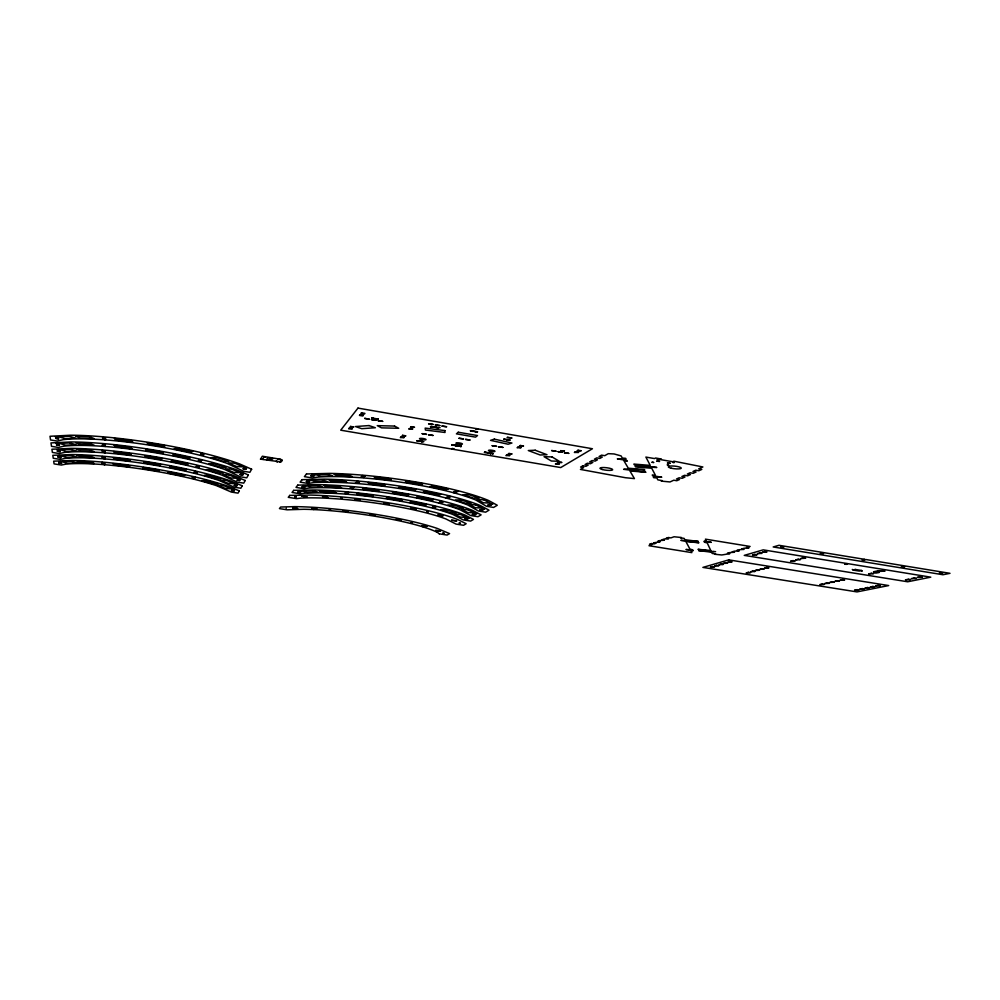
<?xml version="1.0" encoding="UTF-8"?>
<svg xmlns="http://www.w3.org/2000/svg" width="1000" height="1000" viewBox="0 0 1000 1000"><rect width="100%" height="100%" fill="white"/><g stroke="black" fill="none" stroke-linecap="round" stroke-linejoin="round"><path stroke-width="1.5" d="M370.325 514.587L375.288 515.288L370.325 514.612M476.25 431.825L477.413 431.838L474.525 431.175M455.538 445.35L456.188 445.763L455.363 445.588M492.4 453.587L493.35 453.512M457.713 445.875L457.2 445.9M419.387 440.85L420.213 441.35L418.738 441M504.975 439.188L503.65 439.2L505.225 439.4M490.412 453.363C488.512 453.25 493.312 453.625 490.15 452.962M418.4 440.688L416.825 440.887L418.137 440.688M485.962 452.425L485.45 452.238M438.488 427.5L437.425 427.738L438.762 427.638M437.025 427.262L435.712 427.525L436.9 427.713M563.25 451.125L560.638 450.625L562.238 451.05M562.663 451.1L562.675 450.988M564.425 450.925L563.462 451.3L564.438 450.812M504.525 439.2L504.263 439.1M505.975 439.613L506.95 439.837M506.637 439.6L505.962 439.275M507.975 439.988L509.55 440.213M508.938 440.025L510.163 440M484.6 452.413L485.725 452.562M485.562 452.388L484.35 452.362L485.262 452.1M486.213 452.688L487.225 452.375L486.5 452.625M487.562 452.912L489.5 452.925M488.612 453.113L489.412 453.225M489.7 452.775L489.738 453.375M490.188 453.462L491.15 453.55M491.125 453.237L490.288 453.525L490.975 453.587M492.013 453.675L492.475 453.65M492.7 453.625L492.25 453.325M470.538 430.637L471.912 430.775L470.6 431.025M471.125 430.863L471.887 430.938L470.363 430.825M472.188 431.012L473.338 431.5M473.738 431.062L472.3 431.312L473.587 431.012M472.537 431.362L473.175 431.037M472.7 431.388L472.9 431.25M475.875 431.875L474.663 431.637L475.812 431.725M477.1 431.613L476.238 432M477.5 431.775L476.163 431.9M436.375 531.287L437.562 531.562L436.362 531.362M453.05 444.938L451.775 445.012L454.062 445.037M452.65 444.688L453.225 444.775M453.638 445L454.075 445.4M455.037 445.05L454.525 445.475L455.325 445.438M455.45 445.625L456.262 445.288M455.863 445.725C457.688 445.1 455.412 445.812 456.238 445.45M457.7 446.037L459.05 445.625L458.413 445.75M458.95 446.225L459.462 445.8M461.375 446.25L460.15 446M460.438 446.012L460.887 446.538L459.738 446.225M435.375 427.137L433.85 426.875L435.175 427.388M422.85 526.75L423.525 526.862M436.05 427.3L436.587 427.225M438.6 427.85L437.6 427.475M438.413 427.663L437.425 427.738M439.837 427.638L440.125 427.688M488.05 452.9L488.713 452.75M417.113 440.925L418.175 440.825M421.987 441.312L422.875 441.712L420.8 441.163M421.112 441.463L422.013 441.525M421.938 441.662L421.05 441.15M423.137 441.712L423.875 441.613M431.875 426.875L430.412 426.8L432.2 426.562M430.7 426.85L431.688 426.388M430.925 426.312L432.013 426.863M432.562 426.887L433.963 427.225L432.85 426.938M433.025 426.875L433.488 426.712M372 418.288L372.013 418.175M374.113 418.462L371.6 417.9M374.225 418.4L372.688 418.038L373.425 418.462M373.875 418.6L372.5 417.9M376.175 418.713L375.15 418.55L375.95 418.888M376.9 418.775L378.137 419.087M377.15 419.225L377.762 419M377.488 418.738L378.162 418.963M313.275 509.387L313.975 509.5M294.775 509.025L293.55 508.75L294.788 508.95M343.05 511.012L347.875 511.488M461.175 446.413L460.325 446.175M347.875 511.6L343.062 511.012M453.612 449L451.938 448.713L452.975 448.775M419.15 441.025L420.05 441.175L418.963 440.95M477.587 429.25C473.825 428.1 478.638 430.125 476.8 428.925M260.512 459.137L262.362 456.238L280.725 459.288M280.725 459.312L280.413 459.787C284.075 458.963 281.087 463.5 279.188 461.688L260.512 459.162M419.025 440.988L420.363 441.138L419.113 441.1M507.4 439.412L506.45 439.6M475.8 428.888C480.275 429.637 475.2 427.925 476.95 428.988M420.863 441.287L421.512 441.625M434.363 426.875L435.037 427.2M452.238 448.462L453.925 448.8M461.087 446.337L460.112 446.112L460.988 446.538M560.625 450.737L562.5 450.8M470.887 430.737L471.613 430.863M442.75 533.025L443.925 533.212M491.087 453.462L490.513 453.375M845.387 563.925L847.475 563.587L763.213 549.862L744.25 555.375L907.65 581.775L930.775 577.163L848.587 563.775L846.9 564.175M862.825 559.75L865 559.388L778.975 545.288L773.188 546.962L942.938 574.738L950 573.325L866.137 559.575L864.375 560M845.45 564.075L844.688 564.263L846.963 564.325M862.887 559.9L862.075 560.087L864.425 560.15M484.925 452.125L485.575 452.1M452.488 444.787L451.788 444.9M852.3 569.375L852.4 569.562M862.3 571.163L861.762 571.075M654.6 467.388L656.8 467.45L634.312 464.825L633.888 464.075L650.25 465.4L645.888 457.075L654.513 458.575L655.588 458.013L661.4 459.025L660.3 459.575L672.812 461.75L673.938 461.2L702.862 466.962L698.675 468.862L701.8 469.412L698.85 470.75L695.738 470.213L692.975 471.463L696.075 472L693.188 473.312L690.1 472.775L687.387 474.012L690.462 474.55L687.625 475.825L684.562 475.3L681.9 476.512L684.95 477.038L682.163 478.3L679.125 477.788L676.513 478.975L679.538 479.487L676.8 480.725L673.787 480.213L670 481.95L661.275 481.112L662.312 480.637L657.837 479.875L656.838 477.95L653.662 477.688L653.288 476.975L661.775 477.212L652.6 475.7L652.225 474.988L655.413 475.25L651.737 468.25L635.5 466.925L635.075 466.175L654.663 467.388M713.95 551.763L697.962 549.338L710.763 550.5L707.212 542.913L704.35 542.2L711.35 542.312L703.938 541.337L706.35 541.1L705.438 539.15L750.1 546.438L746.525 547.513L748.988 547.913L744.013 548.263L741.65 548.975L744.087 549.375L739.175 549.725L736.838 550.425L739.262 550.825L734.4 551.163L732.113 551.862L734.525 552.25L729.712 552.587L727.45 553.263L729.837 553.65L721.775 554.975L714.775 554.263L715.675 553.987L712.138 553.425L711.562 552.2L698.612 550.6L711.213 551.45M421.737 441.312L421.887 441.388M443.3 533.025L443.938 533.188M103.375 463.45C101.35 463.425 105.425 463.7 103.362 463.663M509.137 440.062L509.738 440M377.287 418.825L376.95 419.125M476.575 431.95L477.088 431.725M439.288 533.825L447.1 535.062L449.55 533.612L437.05 528.362A98.413 14.188 7.8 0 0 294.738 506.625L280.65 507.038L279.425 508.6L287.15 509.825L303.738 509.288A85.862 12.375 7.8 0 1 437.788 532.65L439.288 533.825M461.325 446.362L460.188 446.388M493.288 453.725L492.388 453.7M477.438 431.9L476.175 431.788M507.638 439.613L508.525 439.6M434.1 427.062L435.387 427.025M286.275 508.212L286.137 508.375M437.9 427.938L438.9 427.713M452.762 448.725L451.938 448.713M713.062 551.425L715.6 551.663M101.988 463.775L104.712 464.637L101.988 463.775M102.013 462.475L104.75 463.35L102.013 462.475M102.125 457.912L104.9 458.812L102.125 457.912M102.15 456.562L104.938 457.475L102.15 456.562M102.263 451.812L105.1 452.738L102.263 451.812M102.3 450.412L105.15 451.337L102.3 450.412M102.413 445.45L105.312 446.413L102.413 445.45M102.45 443.975L105.363 444.95L102.45 443.975M102.562 438.8L105.525 439.787L102.562 438.8M102.6 437.262L105.575 438.263L102.6 437.262M329.387 509.637L330.625 509.837L329.425 509.625M451.6 520.212L456.625 520.95L451.6 520.212M340.913 498.1L342.212 498.3L340.962 498.075M350.462 427.75L352.088 428.038L350.462 427.75M345.95 493.05L347.275 493.263L345.95 493.05M351.188 487.8L352.55 488.025L351.238 487.775M361.325 414.263L363.025 414.55L361.325 414.263M656.95 461.1L659.488 461.438L656.95 461.1M356.662 482.325L358.038 482.55L356.712 482.3M364.712 418.387L369.2 419.162L364.712 418.387M362.362 476.6L363.775 476.838L362.425 476.575M371.438 419.55L375.925 420.312L371.438 419.55M667.5 462.925L670.05 463.2L667.5 462.925M276.112 461.388L277.65 461.662L276.112 461.388M378.162 420.7L382.65 421.35L378.162 420.7M143.262 467.55L143.062 468.675L158.9 471.213L159.162 470.1L143.262 467.55M144.262 461.75L144.062 462.925L160.225 465.525L160.5 464.363L144.262 461.75M145.312 455.7L145.1 456.925L161.6 459.6L161.887 458.387L145.312 455.7M146.4 449.387L146.175 450.675L163.05 453.413L163.337 452.15L146.4 449.387M147.537 442.788L147.312 444.137L164.55 446.95L164.85 445.625L147.537 442.788M402.312 436.587L403.938 436.825L402.375 436.562M410.988 508.275L416.138 508.975L410.988 508.275M410.838 428.062L412.5 428.3L410.838 428.062M428.612 423.775L433.125 424.425L428.612 423.775M428.65 434.812L433.025 435.45L428.65 434.812M435.325 424.925L439.837 425.588L435.325 424.925M442.025 426.087L446.538 426.737L442.025 426.087M411.213 522.638L412.438 522.8L411.262 522.612M192.05 478.188L194.725 478.612L192.05 478.188M192.5 476.975L195.175 477.4L192.5 476.975M194.05 472.7L196.762 473.137L194.05 472.7M194.5 471.438L197.237 471.875L194.5 471.438M196.125 466.987L198.9 467.438L196.125 466.987M196.6 465.675L199.387 466.125L196.6 465.675M198.287 461.025L201.125 461.488L198.287 461.025M198.787 459.65L201.637 460.112L198.787 459.65M200.55 454.812L203.45 455.275L200.55 454.812M201.075 453.363L203.988 453.85L201.075 453.363M292.65 507.775L297.575 508.512L292.65 507.775M426.6 511.85L427.875 512.038L426.6 511.85M383.9 503.188L389.1 503.925L383.9 503.188M459.05 438.275L463.425 438.9L459.05 438.275M433.3 507.15L434.613 507.337L433.3 507.15M465.55 439.387L469.913 440.012L465.55 439.387M440.288 502.25L441.625 502.438L440.35 502.238M447.575 497.15L448.938 497.337L447.575 497.15M455.175 491.825L456.562 492.025L455.225 491.8M492.188 445.7L496.512 446.325L492.188 445.7M231.5 490.45L234.088 490.863L231.5 490.45M232.113 489.325L234.7 489.738L232.113 489.325M234.237 485.363L236.863 485.788L234.237 485.363M234.862 484.188L237.512 484.613L234.862 484.188M237.075 480.062L239.762 480.5L237.075 480.062M237.725 478.837L240.425 479.275L237.725 478.837M240.037 474.55L242.775 474.988L240.037 474.55M240.712 473.275L243.475 473.725L240.712 473.275M243.125 468.8L245.925 469.25L243.125 468.8M243.837 467.463L246.65 467.925L243.837 467.463M498.575 446.8L502.9 447.413L498.575 446.8M459.212 523.025L460.45 523.2L459.263 523M507.312 437.375L511.763 438.013L507.312 437.375M466.388 518.663L467.65 518.837L466.438 518.65M239.325 490.875L238.038 493.137L231.325 492.075L216.775 485.763A93.438 13.787 9 0 0 65.987 464.125L61.337 465.05L54.088 463.888L53.675 461.163L72.487 460.462A107.088 15.8 9 0 1 227.913 486.2L239.325 490.875M242.213 485.788L240.825 488.237L234.213 487.188L219.237 480.525A95.275 14.338 9 0 0 65.388 458.387L60.362 459.412L53.25 458.275L52.812 455.325L72.013 454.55A109.213 16.438 9 0 1 230.613 480.95L242.213 485.788M245.225 480.487L243.725 483.137L237.225 482.088L221.8 475.075A97.2 14.912 9 0 0 64.763 452.4L59.35 453.537L52.387 452.425L51.913 449.237L71.513 448.375A111.412 17.1 9 0 1 233.412 475.487L245.225 480.487M248.363 474.963L246.737 477.825L240.362 476.8L224.475 469.387A99.2 15.537 9.1 0 0 64.1 446.163L58.288 447.425L51.487 446.337L50.975 442.9L70.987 441.95A113.713 17.812 9.1 0 1 236.35 469.787L248.363 474.963M251.637 469.212L249.887 472.287L243.625 471.275L227.262 463.45A101.287 16.2 9.1 0 0 63.412 439.65L57.188 441.05L50.55 439.975L50 436.275L70.438 435.225A116.1 18.575 9.1 0 1 239.4 463.837L251.637 469.212M508.225 454.65L509.812 454.875L508.3 454.613M473.85 514.138L475.138 514.312L473.9 514.113M267.762 457.713L266.613 459.625L269.025 460.012L270.2 458.113L267.762 457.713M481.613 509.412L482.938 509.6L481.613 509.412M519.5 446.737L521.138 446.975L519.587 446.7M489.7 504.5L491.05 504.688L489.7 504.5M311.887 508.188L316.825 508.95L311.887 508.188M355.138 499.25L360.325 500.05L355.138 499.25M551.625 450.55L555.962 451.175L551.625 450.55M558.013 451.65L562.35 452.275L558.013 451.65M56.35 437.938L57.8 438.2L56.425 437.912M57.188 444.5L58.612 444.762L57.263 444.487M564.4 452.75L568.725 453.363L564.4 452.75M557.875 463.113L559.45 463.338L557.875 463.113M58 450.788L59.387 451.05L58 450.788M289.75 495.4L288.238 497.325L296.512 498.638L300.613 498.137A89.825 13.562 7.8 0 1 445.988 518.987L456.037 524.087L463.55 525.288L466.188 523.725L457.688 519.525A102.95 15.55 7.8 0 0 310.7 495.075L289.75 495.4M293.675 490.363L292.038 492.463L300.188 493.762L304.738 493.188A91.538 14.1 7.8 0 1 452.962 514.513L463.2 519.888L470.625 521.087L473.5 519.388L464.913 515.037A104.925 16.175 7.8 0 0 315.1 489.988L293.675 490.363M297.775 485.125L295.988 487.4L304.025 488.7L309.037 488.038A93.338 14.675 7.8 0 1 460.225 509.85L470.65 515.538L477.987 516.712L481.112 514.862L472.45 510.375A106.975 16.825 7.8 0 0 319.688 484.688L297.775 485.125M302.038 479.675L300.1 482.137L308 483.425L313.512 482.675A95.2 15.275 7.8 0 1 467.788 505L478.4 511L485.637 512.175L489.025 510.163L480.288 505.525A109.113 17.512 7.8 0 0 324.475 479.15L302.038 479.675M306.488 473.975L304.387 476.65L312.162 477.925L318.188 477.075A97.137 15.913 7.8 0 1 475.662 499.95L486.463 506.275L493.6 507.438L497.287 505.25L488.462 500.45A111.337 18.25 7.8 0 0 329.462 473.387L306.488 473.975M357.975 408.1L340.712 430.188L560.737 467.562L592.425 448.738L357.975 408.1M577.038 451.475L578.663 451.712L577.038 451.475M58.762 456.825L60.125 457.075L58.762 456.825M297.863 492.038L300.487 492.463L297.863 492.038M298.788 490.9L301.413 491.325L298.788 490.9M302.025 486.863L304.7 487.3L302.025 486.863M302.987 485.662L305.675 486.1L302.987 485.662M306.363 481.463L309.088 481.912L306.363 481.463M307.362 480.213L310.1 480.662L307.362 480.213M310.887 475.838L313.675 476.287L310.887 475.838M311.925 474.538L314.725 474.988L311.925 474.538M349.162 428.212L348.675 428.812L352.425 428.775L349.162 428.212M350.613 426.413L350.125 427.013L353.888 426.975L350.613 426.413M359.95 414.762L359.425 415.412L362.812 416L363.338 415.35L359.95 414.762M361.525 412.8L360.988 413.45L364.4 414.05L364.938 413.387L361.525 412.8M59.513 462.612L60.838 462.85L59.575 462.6M422.175 433.663L426.512 434.375L422.175 433.663M103.35 438.375L104.812 438.65L103.35 438.375M103.175 445.05L104.612 445.312L103.175 445.05M103.012 451.438L104.412 451.7L103.012 451.438M102.863 457.562L104.225 457.812L102.863 457.562M344.9 493.325L347.55 493.762L344.9 493.325M346.05 492.175L348.713 492.6L346.05 492.175M350.112 488.088L352.812 488.525L350.112 488.088M351.325 486.887L354.038 487.325L351.325 486.887M355.55 482.625L358.312 483.075L355.55 482.625M356.812 481.362L359.575 481.825L356.812 481.362M361.225 476.925L364.038 477.388L361.225 476.925M362.537 475.613L365.363 476.075L362.537 475.613M400.938 437.038L400.363 437.612L404.15 437.587L400.938 437.038M402.663 435.288L402.088 435.875L405.9 435.85L402.663 435.288M409.4 428.525L408.787 429.137L412.7 429.1L409.4 428.525M411.225 426.688L410.613 427.3L414.55 427.262L411.225 426.688M652.087 462.25L653.6 462.475L652.087 462.25M657.275 459.625L658.8 459.85L657.275 459.625M667.312 464.888L668.825 465.1L667.4 464.862M302 496.175L307.1 497.025L302 496.175M458.288 432.238L456.413 433.85L475.538 437.137L477.5 435.55L458.288 432.238M387.325 497.25L386.138 498.263L401.475 500.737L402.725 499.738L387.325 497.25M393.462 492.062L392.212 493.125L407.863 495.662L409.175 494.625L393.462 492.062M399.85 486.662L398.55 487.762L414.525 490.363L415.887 489.288L399.85 486.662M406.525 481.025L405.175 482.163L421.475 484.85L422.9 483.713L406.525 481.025M422.05 525.662L426.85 526.388L422.05 525.662M322.55 496.575L327.675 497.425L322.55 496.575M435.75 530.4L440.487 531.125L435.75 530.4M201.488 454.425L202.9 454.688L201.488 454.425M199.2 460.662L200.588 460.913L199.275 460.65M197.013 466.637L198.375 466.887L197.087 466.625M194.913 472.362L196.238 472.612L194.913 472.362M432.15 507.4L434.725 507.825L432.15 507.4M433.688 506.325L433.175 506.688L436.275 506.737L433.688 506.325M439.1 502.525L438.562 502.9L441.737 502.95L439.1 502.525M440.7 501.4L440.163 501.775L443.35 501.825L440.7 501.4M446.35 497.425L445.788 497.825L449.038 497.875L446.35 497.425M448.013 496.25L447.463 496.65L450.712 496.7L448.013 496.25M453.9 492.125L453.325 492.525L456.65 492.575L453.9 492.125M455.65 490.9L455.062 491.3L458.4 491.35L455.65 490.9M506.675 455.05L505.913 455.588L509.8 455.575L506.675 455.05M508.975 453.438L508.2 453.975L512.112 453.963L508.975 453.438M517.9 447.163L517.087 447.725L521.1 447.713L517.9 447.163M520.325 445.462L519.513 446.025L523.55 446.012L520.325 445.462M192.9 477.863L194.2 478.1L192.975 477.85M672.65 462.287L674.15 462.525L672.65 462.287M244.1 468.438L245.463 468.7L244.1 468.438M263.475 456.75L265 457.038L263.475 456.75M262.125 459.062L263.625 459.35L262.225 459.05M240.987 474.212L242.325 474.462L240.987 474.212M271.737 458.512L272.775 458.713L271.737 458.512M238 479.75L239.312 479.988L238 479.75M270.75 460.1L271.788 460.3L270.825 460.087M465.213 518.9L464.663 519.225L467.713 519.3L465.213 518.9M466.85 517.9L466.3 518.225L469.375 518.3L466.85 517.9M472.638 514.375L472.075 514.725L475.188 514.788L472.638 514.375M474.35 513.337L473.775 513.688L476.912 513.75L474.35 513.337M480.363 509.675L479.775 510.025L482.975 510.087L480.363 509.675M482.15 508.587L481.55 508.95L484.762 509.012L482.15 508.587M488.425 504.762L487.812 505.138L491.075 505.2L488.425 504.762M490.288 503.638L489.663 504.012L492.95 504.075L490.288 503.638M556.25 463.488L555.413 464.012L559.338 464.012L556.25 463.488M558.812 461.938L557.95 462.463L561.912 462.463L558.812 461.938M575.312 451.9L574.388 452.463L578.513 452.45L575.312 451.9M578.088 450.213L577.15 450.775L581.3 450.763L578.088 450.213M277.625 459.075L279.137 459.363L277.725 459.062M235.138 485.05L236.425 485.288L235.212 485.037M280.663 459.988L281.7 460.175L280.663 459.988M279.625 461.562L280.663 461.75L279.7 461.55M232.387 490.15L233.65 490.387L232.387 490.15M582.85 465.8L580.612 467.075L583.675 467.6L580.45 469.425L625.425 477.713L634.425 478.6L629.925 470.95L645.938 472.262L623.625 469.312L628.725 468.9L644.812 470.213L644.438 469.525L628.312 468.212L624.038 460.95L627.325 461.213L626.912 460.5L617.325 458.85L626.075 459.05L625.65 458.325L622.337 458.062L621.075 455.9L614.075 453.95L608.263 453.675L604.725 455.688L601.538 455.138L599.113 456.512L602.288 457.062L599.888 458.425L596.725 457.875L594.362 459.225L597.5 459.775L595.15 461.1L592.013 460.562L589.688 461.9L592.812 462.425L590.5 463.738L587.388 463.212L585.112 464.513L588.2 465.037L585.925 466.325L582.85 465.8M396.4 519.225L401.2 520.025L396.4 519.225M437.887 515.075L442.837 515.9L437.887 515.075M311.975 475.487L313.325 475.75L312.062 475.475M307.425 481.138L308.738 481.388L307.425 481.138M303.062 486.55L304.35 486.788L303.137 486.538M298.863 491.75L300.138 491.975L298.95 491.737M294.837 496.737L296.087 496.962L294.837 496.737M176.175 447.938L174.1 448.938L190.575 452.287L192.712 451.312L176.175 447.938M174.412 454.387L172.4 455.337L188.525 458.587L190.6 457.663L174.412 454.387M172.738 460.562L170.763 461.475L186.55 464.625L188.575 463.738L172.738 460.562M171.125 466.488L169.2 467.35L184.675 470.412L186.637 469.562L171.125 466.488M169.575 472.163L167.7 472.987L182.862 475.962L184.788 475.15L169.575 472.163M651.6 543.55L649.513 544.3L651.925 544.688L649 545.737L691.85 552.625L690.9 550.85L693.188 550.638L685.938 549.5L692.763 549.825L689.975 549.138L685.888 541.562L698.962 542.737L680.875 540.35L698.3 541.4L684.9 539.738L684.188 538.413L680.475 537.812L681.363 537.5L674.062 536.763L670.9 537.9L668.413 537.487L666.2 538.288L668.675 538.688L664.112 539.038L661.925 539.825L664.4 540.225L659.875 540.562L657.725 541.337L660.175 541.737L653.587 542.825L656.025 543.225L654.025 543.938L651.6 543.55M494.312 439.125L490.538 440.35L508.1 444.225L511.938 443.025L494.312 439.125M728.775 559.875L702.887 567.4L856.988 591.9L888.688 585.562L728.775 559.875M712.4 566.6L710.337 567.2L714.513 566.938L712.4 566.6M716.7 565.363L714.6 565.975L718.825 565.7L716.7 565.363M721.05 564.113L718.925 564.725L723.188 564.462L721.05 564.113M725.462 562.85L723.312 563.462L727.625 563.188L725.462 562.85M729.95 561.562L727.763 562.188L732.113 561.912L729.95 561.562M754.825 554.412L752.463 555.087L757.075 554.775L754.825 554.412M759.737 553L757.337 553.688L762 553.362L759.737 553M764.712 551.562L762.288 552.263L766.988 551.938L764.712 551.562M781.663 546.7L780.675 546.975L783.988 547.075L781.663 546.7M433.212 485.863L430.163 486.7L445.2 489.812L448.3 489L433.212 485.863M426.012 491.375L423.038 492.163L437.8 495.188L440.8 494.425L426.012 491.375M748.363 572.325L746.188 572.9L750.45 572.663L748.363 572.325M752.887 571.138L750.675 571.725L754.987 571.475L752.887 571.138M757.463 569.938L755.225 570.525L759.587 570.275L757.463 569.938M762.113 568.713L759.837 569.312L764.237 569.062L762.113 568.713M766.825 567.475L764.525 568.088L768.975 567.825L766.825 567.475M793.012 560.6L790.525 561.25L795.225 560.95L793.012 560.6M798.175 559.237L795.65 559.9L800.4 559.6L798.175 559.237M803.413 557.863L800.85 558.538L805.662 558.225L803.413 557.863M821.225 553.175L820.2 553.45L823.525 553.55L821.225 553.175M419.1 496.65L416.225 497.4L430.7 500.35L433.612 499.613L419.1 496.65M412.475 501.712L409.675 502.438L423.888 505.3L426.725 504.6L412.475 501.712M855.325 569.462L852.812 570.037L859.275 571.075L861.812 570.513L855.325 569.462M878.037 570.775L873.538 571.775L876.263 572.212L874.275 572.65L876.45 573.013L879.225 572.4L876.888 572.025L879.837 571.375L885 571.138L878.037 570.775M822.237 584.1L819.837 584.625L824.287 584.425L822.237 584.1M827.212 583L824.788 583.538L829.275 583.337L827.212 583M832.262 581.9L829.8 582.438L834.338 582.225L832.262 581.9M837.375 580.775L834.875 581.325L839.463 581.1L837.375 580.775M842.562 579.625L840.037 580.188L844.663 579.963L842.562 579.625M871.375 573.3L868.637 573.9L873.538 573.65L871.375 573.3M902.387 566.475L901.25 566.725L904.638 566.838L902.387 566.475M857.075 589.65L854.575 590.15L859.1 589.975L857.075 589.65M862.262 588.6L859.725 589.113L864.3 588.925L862.262 588.6M867.513 587.525L864.95 588.05L869.562 587.863L867.513 587.525M872.85 586.45L870.25 586.975L874.912 586.775L872.85 586.45M878.263 585.35L875.612 585.887L880.337 585.688L878.263 585.35M908.275 579.275L905.425 579.85L910.425 579.625L908.275 579.275M914.188 578.075L911.3 578.663L916.35 578.425L914.188 578.075M920.188 576.862L917.262 577.45L922.362 577.212L920.188 576.862M940.588 572.725L939.4 572.975L942.8 573.1L940.588 572.725M369.038 425.562L355.425 426.538L361.75 428.688L375.363 427.738L369.038 425.562M69.225 436.225L58.8 436.825L65.1 438.663L75.525 438.075L69.225 436.225M69.787 442.9L59.588 443.45L65.75 445.225L75.963 444.688L69.787 442.9M70.338 449.288L60.35 449.787L66.375 451.512L76.375 451.012L70.338 449.288M70.862 455.412L61.075 455.875L66.975 457.537L76.775 457.088L70.862 455.412M71.363 461.287L61.775 461.7L67.562 463.312L77.15 462.912L71.363 461.287M535.188 450.225L528.3 450.538L540.125 454.988L546.987 454.7L535.188 450.225M216.363 457.45L211.225 457.675L223.713 461.488L228.85 461.287L216.363 457.45M213.762 463.6L208.75 463.8L220.987 467.488L226.012 467.312L213.762 463.6M211.275 469.5L206.375 469.675L218.375 473.25L223.287 473.075L211.275 469.5M208.9 475.15L204.1 475.3L215.875 478.762L220.675 478.612L208.9 475.15M327.287 474.212L315.55 474.575L320.838 476.25L332.6 475.9L327.325 474.212M206.612 480.562L201.912 480.712L213.475 484.062L218.162 483.925L206.612 480.562M322.4 479.95L310.9 480.275L316.087 481.887L327.575 481.575L322.4 479.95M317.675 485.438L306.438 485.725L311.537 487.287L322.762 487.013L317.675 485.438M313.137 490.712L302.162 490.962L307.175 492.475L318.15 492.238L313.137 490.712M468.812 494.625L463.088 494.738L473.45 498.2L479.162 498.1L468.812 494.625M460.962 499.875L455.375 499.963L465.575 503.325L471.15 503.237L460.962 499.875M453.425 504.9L447.975 504.988L458.025 508.237L463.462 508.162L453.425 504.9M446.2 509.725L440.875 509.787L450.775 512.95L456.087 512.888L446.2 509.725M394.525 426.062L377.262 425.65L381.512 427.863L398.713 428.275L394.525 426.062M552.025 456.925L544.038 456.675L551.375 461.025L559.288 461.275L552.025 456.925M89.312 436.7L75.5 436.238L80.35 438.113L94.125 438.575L89.312 436.7M89.45 443.413L75.938 442.938L80.675 444.738L94.15 445.213L89.45 443.413M89.575 449.825L76.35 449.338L80.988 451.075L94.175 451.575L89.575 449.825M89.7 455.988L76.75 455.475L81.287 457.15L94.213 457.663L89.7 455.988M89.825 461.887L77.138 461.362L81.587 462.987L94.237 463.5L89.825 461.887M348.638 474.938L334.087 474.325L337.788 476L352.287 476.613L348.638 474.938M343.225 480.688L329.012 480.075L332.638 481.688L346.812 482.3L343.225 480.688M234.662 463.162L228.15 462.863L236.713 466.575L243.188 466.875L234.662 463.162M338.038 486.2L324.137 485.575L327.713 487.137L341.575 487.762L338.038 486.2M231.713 469.125L225.338 468.825L233.75 472.4L240.075 472.7L231.713 469.125M333.062 491.488L319.462 490.863L322.987 492.362L336.55 492.987L333.062 491.488M228.875 474.837L222.638 474.538L230.9 477.987L237.1 478.288L228.875 474.837M226.163 480.312L220.062 480.012L228.175 483.35L234.237 483.663L226.163 480.312M223.55 485.575L217.575 485.275L225.55 488.5L231.488 488.812L223.55 485.575M483.9 499.8L477.1 499.45L483.325 502.762L490.062 503.113L483.9 499.8M475.825 504.888L469.175 504.525L475.337 507.725L481.925 508.088L475.825 504.888M468.062 509.75L461.575 509.4L467.663 512.5L474.113 512.85L468.062 509.75M460.625 514.438L454.275 514.075L460.3 517.075L466.613 517.425L460.625 514.438M444.875 430.575L425.163 428.113L425.438 430.037L445.037 432.488L444.875 430.575M131.525 440.662L114.425 438.475L115.962 440.075L132.988 442.25L131.525 440.662M390.988 478.95L374.3 476.825L374.65 478.225L391.262 480.337L390.988 478.95M130.738 447.3L114 445.175L115.512 446.712L132.175 448.825L130.738 447.3M384.65 484.637L368.312 482.562L368.675 483.9L384.938 485.975L384.65 484.637M129.987 453.663L113.612 451.575L115.087 453.05L131.387 455.125L129.987 453.663M378.575 490.087L362.587 488.062L362.962 489.35L378.875 491.375L378.575 490.087M129.262 459.762L113.225 457.725L114.675 459.137L130.638 461.163L129.262 459.762M372.738 495.312L357.088 493.325L357.475 494.562L373.075 496.55L372.738 495.312M128.562 465.6L112.863 463.612L114.288 464.975L129.925 466.962L128.562 465.6M60.712 456.3L57.938 455.85L60.712 456.3M60.875 457.625L58.113 457.188L60.875 457.625M61.413 462.113L58.7 461.675L61.413 462.113M61.575 463.387L58.863 462.95L61.575 463.387M59.212 443.913L56.325 443.45L59.212 443.913M59.387 445.363L56.513 444.888L59.387 445.363M59.975 450.238L57.15 449.775L59.975 450.238M60.15 451.625L57.325 451.163L60.15 451.625M58.412 437.312L55.462 436.838L58.412 437.312M58.6 438.825L55.663 438.35L58.6 438.825M671.338 468.237A6.55 1.325 6 0 0 681.287 468.15A6.55 1.325 6 0 0 671.688 465.975A6.55 1.325 6 0 0 671.338 468.237M602.175 469.487A6.463 1.275 6.5 0 0 612.612 469.875A6.463 1.275 6.5 0 0 604.062 467.525A6.463 1.275 6.5 0 0 602.175 469.487M420.775 439.4A3.3 0.663 7.8 0 0 426.012 439.65A3.3 0.663 7.8 0 0 421.525 438.35A3.3 0.663 7.8 0 0 420.775 439.4M489.5 451.1A3.262 0.65 7.3 0 0 494.875 451.438A3.262 0.65 7.3 0 0 490.788 450.15A3.262 0.65 7.3 0 0 489.5 451.1M457.075 443.825A3.3 0.663 7.5 0 0 462.388 444.1A3.3 0.663 7.5 0 0 458.038 442.812A3.3 0.663 7.5 0 0 457.075 443.825"/></g></svg>
